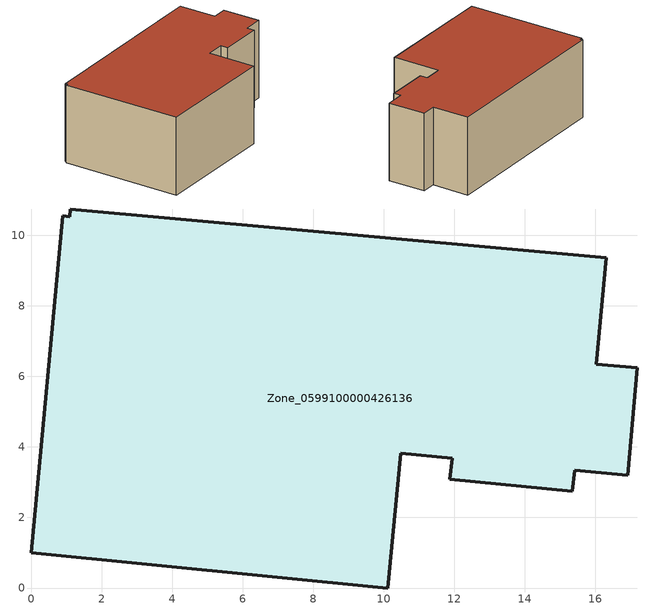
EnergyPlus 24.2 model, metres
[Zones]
Zone_0599100000426136
 floor ground (C_G): 10.11,0 0,1 0.9,10.56 1.1,10.53 1.12,10.75 16.31,9.36 16.03,6.35 17.19,6.24 16.91,3.19 15.41,3.34 15.35,2.75 11.88,3.09 11.94,3.68 10.49,3.82 z0
 wall outside (C_F): 16.91,3.19 17.19,6.24 16.03,6.35 16.31,9.36 1.12,10.75 1.1,10.53 0.9,10.56 0,1 10.11,0 10.49,3.82 11.94,3.68 11.88,3.09 15.35,2.75 15.41,3.34 16.91,3.19 z0:6.3
 roof outside (C_R): 1.12,10.75 1.1,10.53 0.9,10.56 0,1 10.11,0 10.49,3.82 11.94,3.68 11.88,3.09 15.35,2.75 15.41,3.34 16.91,3.19 17.19,6.24 16.03,6.35 16.31,9.36 z6.3
[BUILDING]
Pand.0599100000426136: North Axis=0; Terrain=City; Loads Convergence Tolerance Value=0.04; Temperature Convergence Tolerance Value=0.4; Solar Distribution=FullExterior; Maximum Number of Warmup Days=25; Minimum Number of Warmup Days=1
[Site:Location]
Rotterdam.The.Hague.AP_ZH_NLD Design_Conditions: Latitude=51.96; Longitude=4.45; Time Zone=1; Elevation=-4.5
[SITE:GROUNDTEMPERATURE:BUILDINGSURFACE]
18, 18, 18, 18, 18, 18, 18, 18, 18, 18, 18, 18
[MATERIAL] Thermal Absorptance=0.9; Solar Absorptance=0.7; Visible Absorptance=0.7
Name | Roughness | Thickness | Conductivity | Density | Specific Heat
G.D.2006-2014 | MediumSmooth | 0.15 | 0.06 | 540 | 1210
F.D.2006-2014 | Rough | 0.3 | 0.12 | 1920 | 840
R.D.2006-2014 | MediumRough | 0.2 | 0.08 | 1500 | 1000
[CONSTRUCTION]
C_G: G.D.2006-2014
C_F: F.D.2006-2014
C_R: R.D.2006-2014
[ZONE]
Zone_0599100000426136: Type=1; Multiplier=1; Ceiling Height=Autocalculate; Volume=Autocalculate; Floor Area=autocalculate; Part of Total Floor Area=Yes
[ZONEINFILTRATION:DESIGNFLOWRATE]
Infil_Zone_0599100000426136: Zone or ZoneList or Space or SpaceList=Zone_0599100000426136; Schedule=AlwaysOn; Design Flow Rate Calculation Method=Flow/Area; Flow Rate per Floor Area=0.0021; Constant Term Coefficient=1; Temperature Term Coefficient=0; Velocity Term Coefficient=0; Velocity Squared Term Coefficient=0
[HVACTEMPLATE:ZONE:IDEALLOADSAIRSYSTEM]
Zone_0599100000426136: Maximum Heating Supply Air Temperature=50; Minimum Cooling Supply Air Temperature=13; Maximum Heating Supply Air Humidity Ratio=0.0156; Minimum Cooling Supply Air Humidity Ratio=0.0077; Heating Limit=NoLimit; Cooling Limit=NoLimit; Dehumidification Control Type=ConstantSensibleHeatRatio; Cooling Sensible Heat Ratio=0.7; Dehumidification Setpoint=60; Humidification Control Type=None; Humidification Setpoint=30; Outdoor Air Method=None; Outdoor Air Flow Rate per Person=0.00944; Outdoor Air Flow Rate per Zone Floor Area=0; Outdoor Air Flow Rate per Zone=0; Demand Controlled Ventilation Type=None; Outdoor Air Economizer Type=NoEconomizer; Heat Recovery Type=None; Sensible Heat Recovery Effectiveness=0.7; Latent Heat Recovery Effectiveness=0.65
[ZONECONTROL:THERMOSTAT]
ThermostatControl_Zone_0599100000426136: Zone or ZoneList=Zone_0599100000426136; Control Type Schedule=DualSetpointControlType; Control 1=Thermostat_Zone_0599100000426136; Temperature Difference Between Cutout And Setpoint=0
[THERMOSTATSETPOINT:DUALSETPOINT]
Thermostat_Zone_0599100000426136: Heating Setpoint Temperature Schedule=HeatingSetpoint_Zone_0599100000426136; Cooling Setpoint Temperature Schedule=CoolingSetpoint_Zone_0599100000426136
[SCHEDULE:COMPACT]
HeatingSetpoint_Zone_0599100000426136: Through: 12/31, For: AllDays, Until: 24:00, 21
CoolingSetpoint_Zone_0599100000426136: Through: 12/31, For: AllDays, Until: 24:00, 24
DualSetpointControlType: Through: 12/31, For: AllDays, Until: 24:00, 4
AlwaysOn: Through: 12/31, For: AllDays, Until: 24:00, 1
